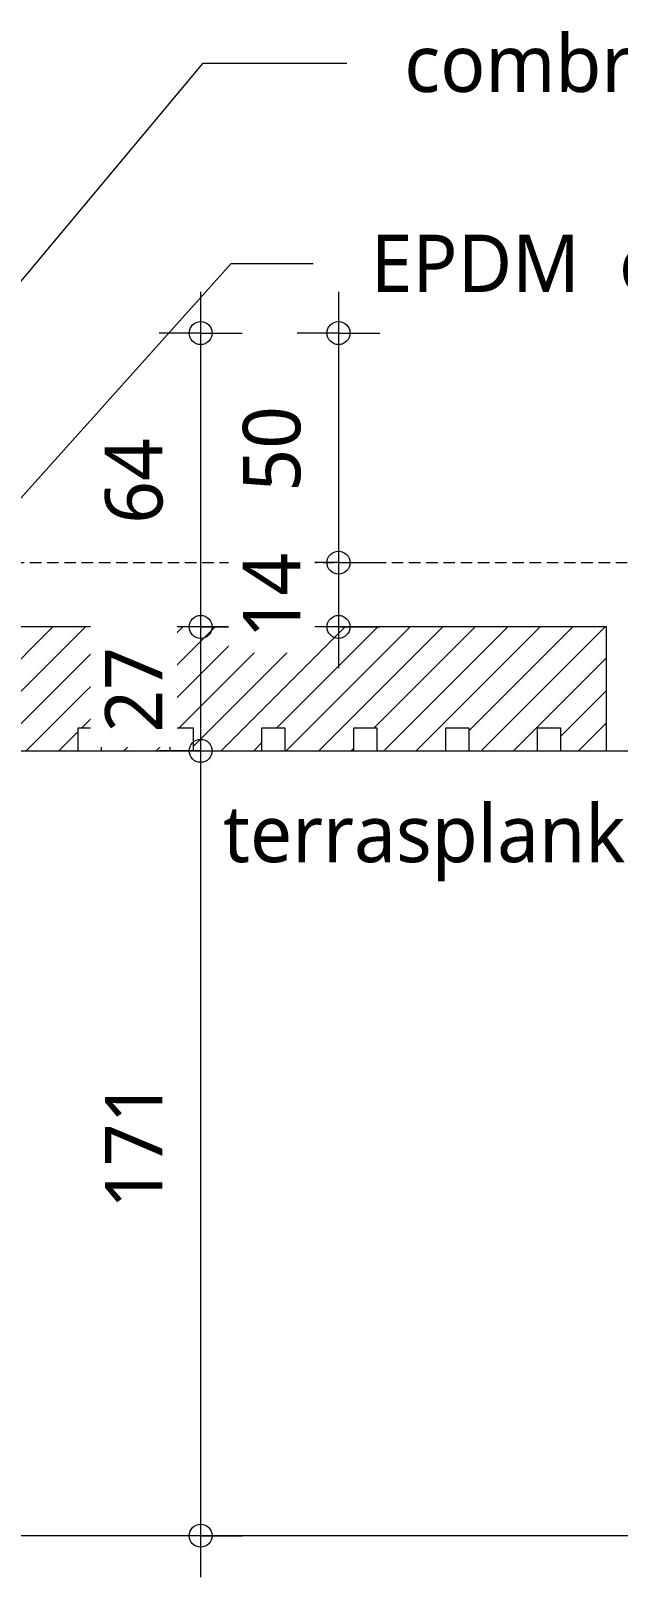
# Model space of a CAD drawing. Header units: millimetres. Extents: x 6732 to 10947, y 894 to 9086.
# Drawn here: x 9381.4 to 9509.1, y 4837.5 to 5174.3 of the extents above; entities that cross this region are included whole.
import ezdxf

# ---------------------------------------------------------------- set-up
doc = ezdxf.new("R2010")
doc.units = ezdxf.units.MM
doc.linetypes.add('MV_hidden', pattern=[3.75, 2.5, -1.25])
for name, color, linetype, lineweight in [('A-ANNO-DIMS', 211, 'Continuous', 13), ('A-ANNO-DIMS-5', 211, 'Continuous', 13), ('A-DETL', 90, 'Continuous', 13), ('A-DETL-GENF', 92, 'Continuous', 18), ('G-ANNO-TEXT', 231, 'Continuous', 13)]:
    doc.layers.add(name, color=color, linetype=linetype, lineweight=lineweight)
doc.styles.add('Segoe UI_2', font='segoeui.ttf', dxfattribs={"height": 12.5})
doc.dimstyles.new('2_5_mm_1', dxfattribs={"dimscale": 304.8, "dimtxt": 13.092049, "dimasz": 0.016404, "dimexe": 0.029528, "dimexo": 0.0625, "dimgap": 0.014764, "dimtad": 1, "dimdec": 0, "dimzin": 0, "dimdsep": 46, "dimtxsty": 'Segoe UI_2', "dimblk1": 'DOTBLANK', "dimblk2": 'DOTBLANK', "dimsah": 1, "dimcen": 0.09, "dimdle": 0.029528, "dimazin": 0, "dimtfac": 1, "dimtdec": 4, "dimtix": 1, "dimtmove": 0, "dimatfit": 3, "dimfxl": 0.029528, "dimfxlon": 1, "dimtvp": 1, "dimtfill": 1, "dimtolj": 1, "dimtzin": 0, "dimarcsym": 2})

# ---------------------------------------------------------------- blocks, each defined once
blk = doc.blocks.new('DIMBLOCK24-Details Strandbaak Patio Woning')
at = {"layer": 'A-ANNO-DIMS-5'}
for p, q in [((9418.3, 5117.5), (9418.3, 5044.5)), ((9418.3, 5108.5), (9409.3, 5108.5)), ((9418.3, 5108.5), (9427.3, 5108.5)), ((9418.3, 5044.5), (9409.3, 5044.5)), ((9418.3, 5044.5), (9427.3, 5044.5))]:
    blk.add_line(p, q, dxfattribs=at)
for centre in [(9418.3, 5108.5), (9418.3, 5044.5)]:
    blk.add_circle(centre, 2.5, dxfattribs=at)
at = {"layer": 'A-ANNO-DIMS-5', "color": 0, "insert": (9397.49, 5066.98), "char_height": 12.5, "width": 22.8516, "attachment_point": 1, "rotation": 90, "line_spacing_factor": 1.142579, "style": 'Segoe UI_2', "bg_fill": 3, "box_fill_scale": 1.25, "bg_fill_color": 9, "bg_fill_true_color": 13158600, "bg_fill_transparency": 0}
blk.add_mtext('64', dxfattribs=at)
blk = doc.blocks.new('_DotBlank')
at = {"color": 0, "linetype": 'ByBlock', "lineweight": -2}
blk.add_line((-0.5, 0), (-1, 0), dxfattribs=at)
blk.add_circle((0, 0), 0.5, dxfattribs=at)
blk = doc.blocks.new('DIMBLOCK25-Details Strandbaak Patio Woning')
at = {"layer": 'A-ANNO-DIMS-5'}
for p, q in [((9418.3, 5044.5), (9409.3, 5044.5)), ((9418.3, 5044.5), (9418.3, 5017.5)), ((9418.3, 5044.5), (9427.3, 5044.5)), ((9418.3, 5017.5), (9409.3, 5017.5)), ((9418.3, 5017.5), (9427.3, 5017.5))]:
    blk.add_line(p, q, dxfattribs=at)
for centre in [(9418.3, 5044.5), (9418.3, 5017.5)]:
    blk.add_circle(centre, 2.5, dxfattribs=at)
at = {"layer": 'A-ANNO-DIMS-5', "color": 0, "insert": (9397.49, 5021.48), "char_height": 12.5, "width": 22.8516, "attachment_point": 1, "rotation": 90, "line_spacing_factor": 1.142579, "style": 'Segoe UI_2', "bg_fill": 3, "box_fill_scale": 1.25, "bg_fill_color": 9, "bg_fill_true_color": 13158600, "bg_fill_transparency": 0}
blk.add_mtext('27', dxfattribs=at)
blk = doc.blocks.new('DIMBLOCK26-Details Strandbaak Patio Woning')
at = {"layer": 'A-ANNO-DIMS-5'}
for p, q in [((9418.3, 5017.5), (9409.3, 5017.5)), ((9418.3, 5017.5), (9418.3, 4837.5)), ((9418.3, 5017.5), (9427.3, 5017.5)), ((9418.3, 4846.5), (9409.3, 4846.5)), ((9418.3, 4846.5), (9427.3, 4846.5))]:
    blk.add_line(p, q, dxfattribs=at)
for centre in [(9418.3, 5017.5), (9418.3, 4846.5)]:
    blk.add_circle(centre, 2.5, dxfattribs=at)
at = {"layer": 'A-ANNO-DIMS-5', "color": 0, "insert": (9397.49, 4917.71), "char_height": 12.5, "width": 34.2774, "attachment_point": 1, "rotation": 90, "line_spacing_factor": 1.142579, "style": 'Segoe UI_2', "bg_fill": 3, "box_fill_scale": 1.25, "bg_fill_color": 9, "bg_fill_true_color": 13158600, "bg_fill_transparency": 0}
blk.add_mtext('171', dxfattribs=at)
blk = doc.blocks.new('DIMBLOCK111-Details Strandbaak Patio Woning')
at = {"layer": 'A-ANNO-DIMS-5'}
for p, q in [((9448.3, 5117.5), (9448.3, 5058.5)), ((9448.3, 5108.5), (9439.3, 5108.5)), ((9448.3, 5108.5), (9457.3, 5108.5)), ((9448.3, 5058.5), (9439.3, 5058.5)), ((9448.3, 5058.5), (9457.3, 5058.5))]:
    blk.add_line(p, q, dxfattribs=at)
for centre in [(9448.3, 5108.5), (9448.3, 5058.5)]:
    blk.add_circle(centre, 2.5, dxfattribs=at)
at = {"layer": 'A-ANNO-DIMS-5', "color": 0, "insert": (9427.49, 5073.98), "char_height": 12.5, "width": 22.8516, "attachment_point": 1, "rotation": 90, "line_spacing_factor": 1.142579, "style": 'Segoe UI_2', "bg_fill": 3, "box_fill_scale": 1.25, "bg_fill_color": 9, "bg_fill_true_color": 13158600, "bg_fill_transparency": 0}
blk.add_mtext('50', dxfattribs=at)
blk = doc.blocks.new('DIMBLOCK112-Details Strandbaak Patio Woning')
at = {"layer": 'A-ANNO-DIMS-5'}
for p, q in [((9448.3, 5058.5), (9439.3, 5058.5)), ((9448.3, 5058.5), (9448.3, 5035.5)), ((9448.3, 5058.5), (9457.3, 5058.5)), ((9448.3, 5044.5), (9439.3, 5044.5)), ((9448.3, 5044.5), (9457.3, 5044.5))]:
    blk.add_line(p, q, dxfattribs=at)
for centre in [(9448.3, 5058.5), (9448.3, 5044.5)]:
    blk.add_circle(centre, 2.5, dxfattribs=at)
at = {"layer": 'A-ANNO-DIMS-5', "color": 0, "insert": (9427.49, 5041.98), "char_height": 12.5, "width": 22.8516, "attachment_point": 1, "rotation": 90, "line_spacing_factor": 1.142579, "style": 'Segoe UI_2', "bg_fill": 3, "box_fill_scale": 1.25, "bg_fill_color": 9, "bg_fill_true_color": 13158600, "bg_fill_transparency": 0}
blk.add_mtext('14', dxfattribs=at)

msp = doc.modelspace()

# ---------------------------------------------------------------- hatches: boundary and pattern name
at = {"layer": 'A-DETL-GENF', "lineweight": 13}
h = msp.add_hatch(dxfattribs=at)
h.set_pattern_fill('FP_17', color=250, style=0, pattern_type=2)
h.set_pattern_definition([(45, (0, 0), (-3.535534, 3.535534), [])])
h.paths.add_polyline_path([(9491.64, 5017.5), (9491.64, 5022.5), (9496.64, 5022.5), (9496.64, 5017.5), (9506.64, 5017.5), (9506.64, 5044.5), (9361.64, 5044.5), (9361.64, 5017.5), (9371.64, 5017.5), (9371.64, 5022.5), (9376.64, 5022.5), (9376.64, 5017.5), (9391.64, 5017.5), (9391.64, 5022.5), (9396.64, 5022.5), (9396.64, 5017.5), (9411.64, 5017.5), (9411.64, 5022.5), (9416.64, 5022.5), (9416.64, 5017.5), (9431.64, 5017.5), (9431.64, 5022.5), (9436.64, 5022.5), (9436.64, 5017.5), (9451.64, 5017.5), (9451.64, 5022.5), (9456.64, 5022.5), (9456.64, 5017.5), (9471.64, 5017.5), (9471.64, 5022.5), (9476.64, 5022.5), (9476.64, 5017.5)])

# ---------------------------------------------------------------- linework, layer by layer
at = {"layer": 'A-DETL', "linetype": 'MV_hidden'}
msp.add_line((9347.39, 5058.5), (9642.39, 5058.5), dxfattribs=at)
at = {"layer": 'A-DETL', "lineweight": 18}
for p, q in [((9506.64, 5044.5), (9361.64, 5044.5)), ((9506.64, 5017.5), (9506.64, 5044.5)), ((9391.64, 5017.5), (9391.64, 5022.5)), ((9391.64, 5022.5), (9396.64, 5022.5)), ((9396.64, 5022.5), (9396.64, 5017.5)), ((9411.64, 5017.5), (9411.64, 5022.5)), ((9411.64, 5022.5), (9416.64, 5022.5)), ((9416.64, 5022.5), (9416.64, 5017.5)), ((9431.64, 5017.5), (9431.64, 5022.5)), ((9431.64, 5022.5), (9436.64, 5022.5)), ((9436.64, 5022.5), (9436.64, 5017.5)), ((9451.64, 5017.5), (9451.64, 5022.5)), ((9451.64, 5022.5), (9456.64, 5022.5)), ((9456.64, 5022.5), (9456.64, 5017.5)), ((9471.64, 5017.5), (9471.64, 5022.5)), ((9471.64, 5022.5), (9476.64, 5022.5)), ((9476.64, 5022.5), (9476.64, 5017.5)), ((9491.64, 5017.5), (9491.64, 5022.5)), ((9491.64, 5022.5), (9496.64, 5022.5)), ((9496.64, 5022.5), (9496.64, 5017.5)), ((9376.64, 5017.5), (9391.64, 5017.5)), ((9391.64, 5017.5), (9396.64, 5017.5)), ((9396.64, 5017.5), (9411.64, 5017.5)), ((9411.64, 5017.5), (9416.64, 5017.5)), ((9416.64, 5017.5), (9431.64, 5017.5)), ((9431.64, 5017.5), (9436.64, 5017.5)), ((9436.64, 5017.5), (9451.64, 5017.5)), ((9451.64, 5017.5), (9456.64, 5017.5)), ((9456.64, 5017.5), (9471.64, 5017.5)), ((9471.64, 5017.5), (9476.64, 5017.5)), ((9476.64, 5017.5), (9491.64, 5017.5)), ((9491.64, 5017.5), (9496.64, 5017.5)), ((9496.64, 5017.5), (9506.64, 5017.5)), ((9506.64, 5017.5), (9511.64, 5017.5)), ((9608.78, 4846.5), (9254.64, 4846.5))]:
    msp.add_line(p, q, dxfattribs=at)
at = {"layer": 'G-ANNO-TEXT', "color": 250}
for p, q in [((9418.81, 5167.28), (9450.12, 5167.28)), ((9424.97, 5123.69), (9442.82, 5123.69))]:
    msp.add_line(p, q, dxfattribs=at)

# ---------------------------------------------------------------- texts
at = {"layer": 'G-ANNO-TEXT', "color": 7, "char_height": 12.5, "attachment_point": 1, "style": 'Segoe UI_2'}
for s, insert, width in [('combriband', (9462.62, 5173.53), 113.0379), ('terrasplanken D 27 mm', (9423.16, 5005.74), 219.6624)]:
    msp.add_mtext(s, dxfattribs=dict(at, insert=insert, width=width))

# ---------------------------------------------------------------- next in the draw order: dimensions: what is measured, and where the dimension line sits
at = {"layer": 'A-ANNO-DIMS'}
dim = msp.add_linear_dim(base=(9418.3, 5044.5), p1=(9409.3, 5108.5), p2=(9427.3, 5044.5), angle=90, dimstyle='2_5_mm_1', override={"dimpost": '<>', "dimfxl": 66.483081}, dxfattribs=at)
dim.commit()
dim.dimension.update_dxf_attribs({"geometry": 'DIMBLOCK24-Details Strandbaak Patio Woning', "text_midpoint": (9407.33, 5076.5)})

# ---------------------------------------------------------------- next in the draw order: linework, layer by layer
at = {"layer": 'G-ANNO-TEXT', "color": 250}
msp.add_line((9348.87, 5083.49), (9418.81, 5167.28), dxfattribs=at)

# ---------------------------------------------------------------- next in the draw order: dimensions: what is measured, and where the dimension line sits
at = {"layer": 'A-ANNO-DIMS'}
for base, p1, p2, override, picture, middle in [((9448.3, 5058.5), (9439.3, 5108.5), (9439.3, 5058.5), {"dimpost": '<>', "dimfxl": 50}, 'DIMBLOCK111-Details Strandbaak Patio Woning', (9437.33, 5083.5)), ((9418.3, 5017.5), (9427.3, 5044.5), (9427.3, 5017.5), {"dimpost": '<>', "dimfxl": 27}, 'DIMBLOCK25-Details Strandbaak Patio Woning', (9407.44, 5031))]:
    dim = msp.add_linear_dim(base=base, p1=p1, p2=p2, angle=90, dimstyle='2_5_mm_1', override=override, dxfattribs=at)
    dim.commit()
    dim.dimension.update_dxf_attribs({"geometry": picture, "text_midpoint": middle})

# ---------------------------------------------------------------- next in the draw order: texts
at = {"layer": 'G-ANNO-TEXT', "color": 7, "insert": (9455.32, 5129.94), "char_height": 12.5, "width": 158.3333, "attachment_point": 1, "style": 'Segoe UI_2'}
msp.add_mtext('EPDM  omzetten', dxfattribs=at)

# ---------------------------------------------------------------- next in the draw order: dimensions: what is measured, and where the dimension line sits
at = {"layer": 'A-ANNO-DIMS'}
for base, p1, p2, override, picture, middle in [((9448.3, 5044.5), (9439.3, 5058.5), (9457.3, 5044.5), {"dimpost": '<>', "dimfxl": 22.803509}, 'DIMBLOCK112-Details Strandbaak Patio Woning', (9437.41, 5051.5)), ((9418.3, 4846.5), (9427.3, 5017.5), (9427.3, 4846.5), {"dimpost": '<>', "dimfxl": 171}, 'DIMBLOCK26-Details Strandbaak Patio Woning', (9407.41, 4932))]:
    dim = msp.add_linear_dim(base=base, p1=p1, p2=p2, angle=90, dimstyle='2_5_mm_1', override=override, dxfattribs=at)
    dim.commit()
    dim.dimension.update_dxf_attribs({"geometry": picture, "text_midpoint": middle})

# ---------------------------------------------------------------- next in the draw order: linework, layer by layer
at = {"layer": 'G-ANNO-TEXT', "color": 250}
msp.add_line((9363.69, 5055.35), (9424.97, 5123.69), dxfattribs=at)

doc.saveas('drawing.dxf')
